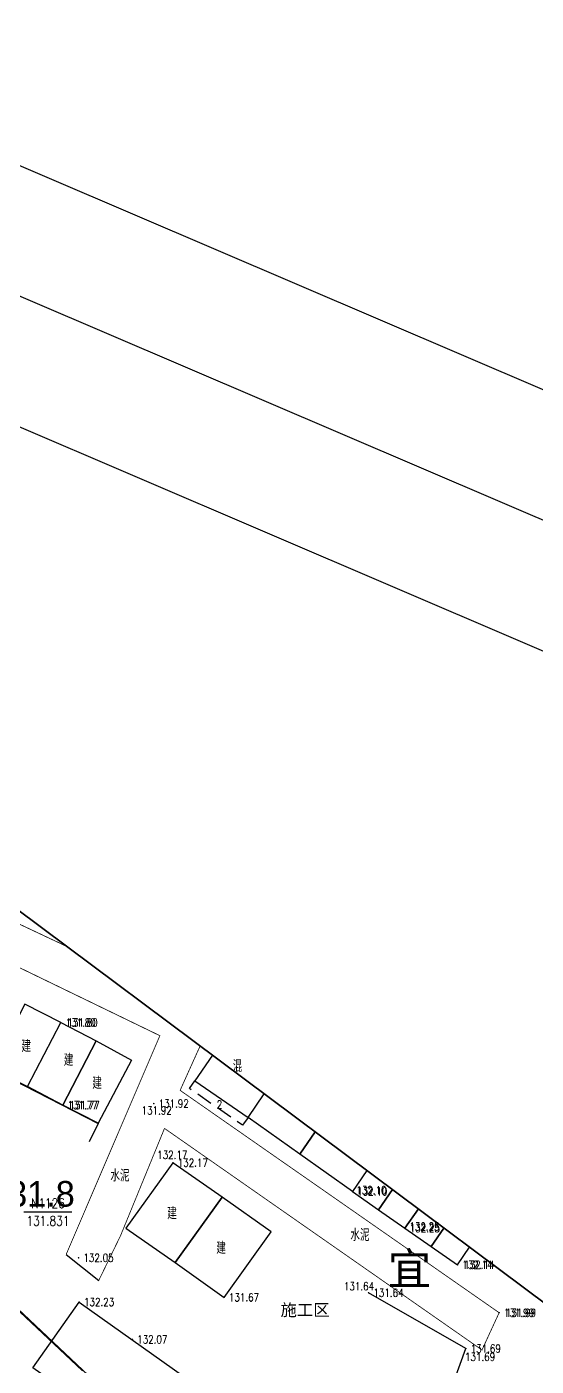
# Model space of a CAD drawing. Extents: x 529262 to 576451, y 2694391 to 2717535.
# Drawn here: x 566143.2 to 566206.8, y 2711433.5 to 2711600.8 of the extents above; entities that cross this region are included whole.
import ezdxf
from ezdxf.enums import TextEntityAlignment as Align
from ezdxf.xclip import XClip

# ---------------------------------------------------------------- set-up
doc = ezdxf.new("R2010")
doc.units = 0
doc.header["$XCLIPFRAME"] = 0
doc.linetypes.add('ACAD_ISO12W100', pattern=[22, 12, -3, 0.5, -3, 0.5, -3])
doc.linetypes.add('X5', pattern=[3, 2, -1])
for name, color, linetype in [('a红线图', 1, 'Continuous'), ('DLSS', 4, 'Continuous'), ('DMTZ', 8, 'Continuous'), ('GCD', 8, 'Continuous'), ('JMD', 8, 'Continuous'), ('KZD', 8, 'Continuous'), ('PP-COM', 7, 'Continuous'), ('RD-中线', 40, 'Continuous'), ('RD-红线', 7, 'Continuous'), ('RD-路名', 7, 'Continuous'), ('ZBTZ', 8, 'Continuous'), ('ZJ', 7, 'Continuous'), ('污水管径标注_W10-', 202, 'Continuous')]:
    doc.layers.add(name, color=color, linetype=linetype)
doc.layers.add('控制界线1', color=30, linetype='ACAD_ISO12W100', lineweight=35)
doc.styles.add('HZ', font='rs.shx', dxfattribs={"width": 0.8, "bigfont": 'hztxt.shx'})
doc.styles.add('romanc', font='romanc.shx', dxfattribs={"width": 0.8})
doc.styles.add('正等线', font='')
doc.styles.add('等线体', font='simhei.ttf')
doc.styles.add('黑体', font='simhei.ttf')
doc.styles.get('正等线').set_extended_font_data('汉仪特细等线简')
doc.linetypes.add('10421', pattern='A,2,[150,AAA.SHX,S=0.5,R=0,X=0,Y=0.5],1e-11', length=2)
doc.linetypes.add('1161', pattern='A,0,[149,AAA.SHX,S=0.15,R=0,X=0,Y=0],-1.6', length=1.6)

# ---------------------------------------------------------------- blocks, each defined once
blk = doc.blocks.new('A$C19FD0107')
at = {"layer": 'RD-中线', "color": 8}
blk.add_lwpolyline([(-3980.5, 16903.74, -0.006957), (-4010.63, 16904.94), (-4060.03, 16907.7, -0.051792), (-4142.03, 16920.88), (-4235.78, 16946.11), (-4243.87, 16948.29), (-4309.26, 16965.95, 0.000653), (-4329.42, 16971.37), (-4434, 16999.34, -0.035819), (-4474.57, 17013.36), (-4610.21, 17071.43, 0.000002), (-4610.21, 17071.43), (-4981.55, 17230.39)], format="xyb", dxfattribs=at)
at = {"layer": 'RD-红线', "color": 8}
blk.add_lwpolyline([(-4964.91, 17239.58), (-4955.3, 17235.47), (-4604.31, 17085.22, -0.000002), (-4604.3, 17085.22), (-4498.32, 17039.84)], format="xyb", dxfattribs=at)
blk.add_lwpolyline([(-4968.65, 17208.55), (-4761.32, 17119.79), (-4756.75, 17117.84)], dxfattribs=at)
blk = doc.blocks.new('GC200')
at = {"linetype": 'Continuous', "const_width": 0.2, "flags": 128}
blk.add_lwpolyline([(-0.1, 0, 1), (0.1, 0, 1)], format="xyb", close=True, dxfattribs=at)

msp = doc.modelspace()

# ---------------------------------------------------------------- linework, layer by layer
at = {"color": 8, "linetype": 'Continuous', "flags": 128}
msp.add_lwpolyline([(566095.134, 2711493.033), (566152.074, 2711463.805), (566150.934, 2711461.489)], dxfattribs=at)
at = {"layer": 'a红线图', "color": 8, "linetype": 'Continuous', "lineweight": 0, "flags": 128}
msp.add_lwpolyline([(566150.116, 2711432.906), (566121.749, 2711459.554), (566112.716, 2711468.208), (566100.804, 2711479.377), (566093.968, 2711485.682), (566094.243, 2711486.829), (566094.214, 2711498.884), (566095.327, 2711504.502)], dxfattribs=at)
msp.add_lwpolyline([(566150.116, 2711432.906), (566121.749, 2711459.554), (566112.716, 2711468.208), (566100.804, 2711479.377), (566093.968, 2711485.682), (566094.243, 2711486.829), (566094.214, 2711498.884), (566095.327, 2711504.502)], dxfattribs=at)
at = {"layer": 'DLSS', "linetype": 'Continuous', "const_width": 0.1, "flags": 128}
for points in [[(566148.125, 2711485.909), (566114.998, 2711501.523)], [(566148.125, 2711485.909), (566114.998, 2711501.523)], [(566114.998, 2711496.45), (566159.77, 2711474.756), (566148.069, 2711447.436)], [(566114.998, 2711496.45), (566159.77, 2711474.756), (566148.069, 2711447.436)]]:
    msp.add_lwpolyline(points, dxfattribs=at)
for points, elevation in [([(566164.793, 2711473.465), (566162.297, 2711467.927)], 133.005), ([(566164.793, 2711473.465), (566162.297, 2711467.927)], 133.005), ([(566160.348, 2711463.174), (566199.996, 2711435.494), (566202.14, 2711440.149), (566162.297, 2711467.927)], 131.903), ([(566160.348, 2711463.174), (566199.996, 2711435.494), (566202.14, 2711440.149), (566162.297, 2711467.927)], 131.903), ([(566160.348, 2711463.174), (566154.858, 2711449.772), (566152.134, 2711444.173)], 131.903), ([(566160.348, 2711463.174), (566154.858, 2711449.772), (566152.134, 2711444.173)], 131.903)]:
    msp.add_lwpolyline(points, dxfattribs=dict(at, elevation=elevation))
at = {"layer": 'DMTZ', "linetype": '10421', "flags": 128}
msp.add_lwpolyline([(566197.986, 2711435.667), (566185.836, 2711442.64)], dxfattribs=at)
msp.add_lwpolyline([(566197.986, 2711435.667), (566185.836, 2711442.64)], dxfattribs=at)
at = {"layer": 'JMD', "linetype": 'Continuous', "flags": 128}
for points in [[(566143.221, 2711468.395), (566147.389, 2711476.395), (566142.911, 2711478.683), (566138.737, 2711470.662)], [(566143.221, 2711468.395), (566147.389, 2711476.395), (566142.911, 2711478.683), (566138.737, 2711470.662)], [(566151.797, 2711474.093), (566147.642, 2711466.084), (566143.221, 2711468.395), (566147.389, 2711476.395), (566151.797, 2711474.093)], [(566151.797, 2711474.093), (566147.642, 2711466.084), (566143.221, 2711468.395), (566147.389, 2711476.395), (566151.797, 2711474.093)], [(566156.216, 2711471.71), (566152.076, 2711463.807), (566147.642, 2711466.084), (566151.797, 2711474.093)], [(566156.216, 2711471.71), (566152.076, 2711463.807), (566147.642, 2711466.084), (566151.797, 2711474.093)], [(566155.523, 2711450.715), (566161.682, 2711446.407), (566167.545, 2711454.575), (566161.386, 2711458.883)], [(566155.523, 2711450.715), (566161.682, 2711446.407), (566167.545, 2711454.575), (566161.386, 2711458.883)], [(566149.676, 2711441.451), (566169.346, 2711427.535), (566163.578, 2711419.332), (566143.908, 2711433.248)]]:
    msp.add_lwpolyline(points, close=True, dxfattribs=at)
for points in [[(566166.34, 2711472.31), (566164.145, 2711469.136), (566170.777, 2711464.548), (566172.807, 2711467.482)], [(566166.34, 2711472.31), (566164.145, 2711469.136), (566170.777, 2711464.548), (566172.807, 2711467.482)], [(566179.179, 2711462.725), (566177.236, 2711459.955), (566170.777, 2711464.548), (566172.807, 2711467.482)], [(566179.179, 2711462.725), (566177.236, 2711459.955), (566170.777, 2711464.548), (566172.807, 2711467.482)], [(566185.621, 2711457.914), (566183.81, 2711455.31), (566177.236, 2711459.955), (566179.179, 2711462.725)], [(566185.621, 2711457.914), (566183.81, 2711455.31), (566177.236, 2711459.955), (566179.179, 2711462.725)]]:
    msp.add_lwpolyline(points, dxfattribs=at)
at = {"layer": 'JMD', "linetype": 'X5', "flags": 128}
msp.add_lwpolyline([(566170.777, 2711464.548), (566170.097, 2711463.564), (566163.464, 2711468.153), (566164.145, 2711469.136)], dxfattribs=at)
msp.add_lwpolyline([(566170.777, 2711464.548), (566170.097, 2711463.564), (566163.464, 2711468.153), (566164.145, 2711469.136)], dxfattribs=at)
at = {"layer": 'JMD', "elevation": 132.176, "flags": 128}
msp.add_lwpolyline([(566185.621, 2711457.914), (566183.81, 2711455.31), (566187.073, 2711453.02), (566188.818, 2711455.528)], dxfattribs=at)
msp.add_lwpolyline([(566185.621, 2711457.914), (566183.81, 2711455.31), (566187.073, 2711453.02), (566188.818, 2711455.528)], dxfattribs=at)
at = {"layer": 'JMD', "linetype": 'Continuous', "elevation": 132.076, "flags": 128}
msp.add_lwpolyline([(566161.682, 2711446.407), (566167.795, 2711442.07), (566173.658, 2711450.238), (566167.545, 2711454.575)], close=True, dxfattribs=at)
msp.add_lwpolyline([(566161.682, 2711446.407), (566167.795, 2711442.07), (566173.658, 2711450.238), (566167.545, 2711454.575)], close=True, dxfattribs=at)
at = {"layer": 'JMD', "flags": 128}
for points in [[(566188.818, 2711455.528), (566187.073, 2711453.02), (566190.378, 2711450.695), (566192.057, 2711453.11)], [(566188.818, 2711455.528), (566187.073, 2711453.02), (566190.378, 2711450.695), (566192.057, 2711453.11)], [(566192.057, 2711453.11), (566190.378, 2711450.695), (566193.64, 2711448.418), (566195.247, 2711450.728)], [(566192.057, 2711453.11), (566190.378, 2711450.695), (566193.64, 2711448.418), (566195.247, 2711450.728)], [(566195.247, 2711450.728), (566193.64, 2711448.418), (566196.937, 2711446.141), (566198.459, 2711448.33)], [(566195.247, 2711450.728), (566193.64, 2711448.418), (566196.937, 2711446.141), (566198.459, 2711448.33)]]:
    msp.add_lwpolyline(points, dxfattribs=at)
at = {"layer": 'KZD', "linetype": 'Continuous'}
msp.add_line((566148.79, 2711452.72, 131.831), (566142.79, 2711452.72, 131.831), dxfattribs=at)
msp.add_line((566148.79, 2711452.72, 131.831), (566142.79, 2711452.72, 131.831), dxfattribs=at)
at = {"layer": 'ZBTZ', "linetype": '1161', "flags": 128}
for points in [[(566148.069, 2711447.436), (566152.134, 2711444.173)], [(566148.069, 2711447.436), (566152.134, 2711444.173)], [(566195.846, 2711429.797), (566197.986, 2711435.667)], [(566195.846, 2711429.797), (566197.986, 2711435.667)]]:
    msp.add_lwpolyline(points, dxfattribs=at)
at = {"layer": '控制界线1', "color": 252, "linetype": 'Continuous', "flags": 128}
msp.add_lwpolyline([(566606.933, 2711087.702), (566644.711, 2711153.019), (566598.698, 2711283.071), (566496.002, 2711357.662), (566390.249, 2711365.689), (566217.966, 2711433.767), (566135.414, 2711495.399), (566100.815, 2711531.11), (566057.471, 2711541.747), (566041.502, 2711497.298), (566109.581, 2711415.474), (566178.415, 2711344.369), (566249.168, 2711298.339), (566348.438, 2711264.105), (566455.277, 2711261.066), (566502.459, 2711244.312), (566526.428, 2711223.352), (566516.162, 2711173.585), (566513.881, 2711148.132)], close=True, dxfattribs=at)
msp.add_lwpolyline([(566606.933, 2711087.702), (566644.711, 2711153.019), (566598.698, 2711283.071), (566496.002, 2711357.662), (566390.249, 2711365.689), (566217.966, 2711433.767), (566135.414, 2711495.399), (566100.815, 2711531.11), (566057.471, 2711541.747), (566041.502, 2711497.298), (566109.581, 2711415.474), (566178.415, 2711344.369), (566249.168, 2711298.339), (566348.438, 2711264.105), (566455.277, 2711261.066), (566502.459, 2711244.312), (566526.428, 2711223.352), (566516.162, 2711173.585), (566513.881, 2711148.132)], close=True, dxfattribs=at)
msp.add_lwpolyline([(566606.933, 2711087.702), (566644.711, 2711153.019), (566598.698, 2711283.071), (566496.002, 2711357.662), (566390.249, 2711365.689), (566217.966, 2711433.767), (566135.414, 2711495.399), (566100.815, 2711531.11), (566057.471, 2711541.747), (566041.502, 2711497.298), (566109.581, 2711415.474), (566178.415, 2711344.369), (566249.168, 2711298.339), (566348.438, 2711264.105), (566455.277, 2711261.066), (566502.459, 2711244.312), (566526.428, 2711223.352), (566516.162, 2711173.585), (566513.881, 2711148.132)], close=True, dxfattribs=at)
at = {"layer": '污水管径标注_W10-'}
msp.add_lwpolyline([(566095.327, 2711504.502), (566094.214, 2711498.884), (566092.058, 2711486.618), (566108.338, 2711472.109), (566112.716, 2711468.208), (566116.656, 2711464.501), (566123.012, 2711458.522), (566137.579, 2711444.817), (566153.073, 2711430.241)], dxfattribs=at)

# ---------------------------------------------------------------- block references
at = {"layer": 'GCD', "linetype": 'Continuous'}
ref = msp.add_blockref('GC200', (566147.389, 2711476.395, 131.804), dxfattribs=dict(at, xscale=0.5, yscale=0.5))
ref.add_attrib('height', '131.80', dxfattribs={"linetype": 'Continuous', "height": 1, "style": 'HZ', "width": 0.8}).set_placement((566147.989, 2711476.395, 131.804), align=Align.MIDDLE_LEFT)
at = {"layer": 'GCD', "linetype": 'Continuous', "xscale": 0.5, "yscale": 0.5}
for p in [(566147.389, 2711476.395, 131.804), (566147.642, 2711466.084, 131.767), (566159.012, 2711466.273, 131.923), (566161.403, 2711458.891, 132.167), (566183.81, 2711455.31, 132.103), (566190.378, 2711450.695, 132.247), (566196.937, 2711446.141, 132.139), (566185.836, 2711442.64, 131.644), (566167.795, 2711442.07, 131.666), (566197.986, 2711435.667, 131.685)]:
    msp.add_blockref('GC200', p, dxfattribs=at)
at = {"layer": 'GCD', "linetype": 'Continuous'}
ref = msp.add_blockref('GC200', (566147.642, 2711466.084, 131.767), dxfattribs=dict(at, xscale=0.5, yscale=0.5))
ref.add_attrib('height', '131.77', dxfattribs={"linetype": 'Continuous', "height": 1, "style": 'HZ', "width": 0.8}).set_placement((566148.242, 2711466.084, 131.767), align=Align.MIDDLE_LEFT)
ref = msp.add_blockref('GC200', (566159.012, 2711466.273, 131.923), dxfattribs=dict(at, xscale=0.5, yscale=0.5))
ref.add_attrib('height', '131.92', dxfattribs={"linetype": 'Continuous', "height": 1, "style": 'HZ', "width": 0.8}).set_placement((566159.612, 2711466.273, 131.923), align=Align.MIDDLE_LEFT)
ref = msp.add_blockref('GC200', (566161.403, 2711458.891, 132.167), dxfattribs=dict(at, xscale=0.5, yscale=0.5))
ref.add_attrib('height', '132.17', dxfattribs={"linetype": 'Continuous', "height": 1, "style": 'HZ', "width": 0.8}).set_placement((566162.003, 2711458.891, 132.167), align=Align.MIDDLE_LEFT)
ref = msp.add_blockref('GC200', (566183.81, 2711455.31, 132.103), dxfattribs=dict(at, xscale=0.5, yscale=0.5))
ref.add_attrib('height', '132.10', dxfattribs={"linetype": 'Continuous', "height": 1, "style": 'HZ', "width": 0.8}).set_placement((566184.41, 2711455.31, 132.103), align=Align.MIDDLE_LEFT)
ref = msp.add_blockref('GC200', (566190.378, 2711450.695, 132.247), dxfattribs=dict(at, xscale=0.5, yscale=0.5))
ref.add_attrib('height', '132.25', dxfattribs={"linetype": 'Continuous', "height": 1, "style": 'HZ', "width": 0.8}).set_placement((566190.978, 2711450.695, 132.247), align=Align.MIDDLE_LEFT)
ref = msp.add_blockref('GC200', (566149.619, 2711447.009, 132.046), dxfattribs=dict(at, xscale=0.5, yscale=0.5, zscale=0.5))
ref.add_attrib('height', '132.05', dxfattribs={"linetype": 'Continuous', "height": 1, "style": 'HZ', "width": 0.8}).set_placement((566150.219, 2711447.009, 132.046), align=Align.MIDDLE_LEFT)
ref = msp.add_blockref('GC200', (566196.937, 2711446.141, 132.139), dxfattribs=dict(at, xscale=0.5, yscale=0.5))
ref.add_attrib('height', '132.14', dxfattribs={"linetype": 'Continuous', "height": 1, "style": 'HZ', "width": 0.8}).set_placement((566197.537, 2711446.141, 132.139), align=Align.MIDDLE_LEFT)
ref = msp.add_blockref('GC200', (566167.795, 2711442.07, 131.666), dxfattribs=dict(at, xscale=0.5, yscale=0.5))
ref.add_attrib('height', '131.67', dxfattribs={"linetype": 'Continuous', "height": 1, "style": 'HZ', "width": 0.8}).set_placement((566168.395, 2711442.07, 131.666), align=Align.MIDDLE_LEFT)
ref = msp.add_blockref('GC200', (566185.836, 2711442.64, 131.644), dxfattribs=dict(at, xscale=0.5, yscale=0.5))
ref.add_attrib('height', '131.64', dxfattribs={"linetype": 'Continuous', "height": 1, "style": 'HZ', "width": 0.8}).set_placement((566186.436, 2711442.64, 131.644), align=Align.MIDDLE_LEFT)
ref = msp.add_blockref('GC200', (566149.694, 2711441.484, 132.231), dxfattribs=dict(at, xscale=0.5, yscale=0.5, zscale=0.5))
ref.add_attrib('height', '132.23', dxfattribs={"linetype": 'Continuous', "height": 1, "style": 'HZ', "width": 0.8}).set_placement((566150.294, 2711441.484, 132.231), align=Align.MIDDLE_LEFT)
ref = msp.add_blockref('GC200', (566202.14, 2711440.149, 131.986), dxfattribs=dict(at, xscale=0.5, yscale=0.5, zscale=0.5))
ref.add_attrib('height', '131.99', dxfattribs={"linetype": 'Continuous', "height": 1, "style": 'HZ', "width": 0.8}).set_placement((566202.74, 2711440.149, 131.986), align=Align.MIDDLE_LEFT)
at = {"layer": 'GCD', "linetype": 'Continuous', "xscale": 0.5, "yscale": 0.5, "zscale": 0.5}
msp.add_blockref('GC200', (566202.14, 2711440.149, 131.986), dxfattribs=at)
at = {"layer": 'GCD', "linetype": 'Continuous'}
ref = msp.add_blockref('GC200', (566156.338, 2711436.815, 132.069), dxfattribs=dict(at, xscale=0.5, yscale=0.5, zscale=0.5))
ref.add_attrib('height', '132.07', dxfattribs={"linetype": 'Continuous', "height": 1, "style": 'HZ', "width": 0.8}).set_placement((566156.938, 2711436.815, 132.069), align=Align.MIDDLE_LEFT)
ref = msp.add_blockref('GC200', (566197.986, 2711435.667, 131.685), dxfattribs=dict(at, xscale=0.5, yscale=0.5))
ref.add_attrib('height', '131.69', dxfattribs={"linetype": 'Continuous', "height": 1, "style": 'HZ', "width": 0.8}).set_placement((566198.586, 2711435.667, 131.685), align=Align.MIDDLE_LEFT)
at = {"layer": 'PP-COM'}
ref = msp.add_blockref('A$C19FD0107', (570997.993, 2694390.603), dxfattribs=at)
XClip(ref).set_block_clipping_path([(-9366.4383134884, 14428.6043910822), (-3328.4480743363, 17452.7484863754)])

# ---------------------------------------------------------------- texts
at = {"layer": 'GCD', "linetype": 'Continuous', "style": 'HZ', "width": 0.8}
for s, p in [('131.80', (566150.114, 2711476.395)), ('131.77', (566150.367, 2711466.084)), ('131.92', (566159.37, 2711465.424)), ('132.17', (566161.321, 2711459.874)), ('132.10', (566186.187, 2711455.443)), ('132.25', (566192.815, 2711450.9)), ('132.14', (566199.662, 2711446.141)), ('131.64', (566184.63, 2711443.46)), ('131.99', (566204.865, 2711440.149)), ('131.69', (566199.764, 2711434.639))]:
    msp.add_text(s, height=1, dxfattribs=at).set_placement(p, align=Align.MIDDLE)
at = {"layer": 'GCD', "color": 7, "linetype": 'Continuous', "style": '正等线'}
msp.add_text('131.8', height=3.2, dxfattribs=at).set_placement((566138.435, 2711455.003), align=Align.MIDDLE_LEFT)
at = {"layer": 'JMD', "linetype": 'Continuous', "style": 'HZ', "width": 0.8}
for p in [(566143.082, 2711473.531), (566143.082, 2711473.531), (566148.369, 2711471.812), (566148.369, 2711471.812), (566151.932, 2711468.924), (566151.932, 2711468.924), (566161.284, 2711452.645), (566161.284, 2711452.645), (566167.42, 2711448.323), (566167.42, 2711448.323)]:
    msp.add_text('建', height=1.5, dxfattribs=at).set_placement(p, align=Align.MIDDLE)
msp.add_text('混', height=1.5, dxfattribs=at).set_placement((566170.062, 2711470.963), align=Align.MIDDLE_RIGHT)
msp.add_text('混', height=1.5, dxfattribs=at).set_placement((566170.062, 2711470.963), align=Align.MIDDLE_RIGHT)
at = {"layer": 'KZD', "linetype": 'Continuous', "style": 'romanc', "width": 0.8}
for s, p in [('N1126', (566145.79, 2711453.82)), ('N1126', (566145.79, 2711453.82)), ('131.831', (566145.79, 2711451.62)), ('131.831', (566145.79, 2711451.62))]:
    msp.add_text(s, height=1.2, dxfattribs=at).set_placement(p, align=Align.MIDDLE)
at = {"layer": 'RD-路名', "color": 7, "linetype": 'Continuous', "style": '黑体'}
msp.add_text('宜', height=4, dxfattribs=at).set_placement((566190.939, 2711445.801), align=Align.MIDDLE)
at = {"layer": 'ZJ', "color": 8, "linetype": 'X5', "style": 'HZ', "width": 0.8}
msp.add_text('2', height=1, dxfattribs=at).set_placement((566167.208, 2711466.154), align=Align.MIDDLE)
msp.add_text('2', height=1, dxfattribs=at).set_placement((566167.208, 2711466.154), align=Align.MIDDLE)
at = {"layer": 'ZJ', "color": 8, "linetype": 'Continuous', "style": 'HZ', "width": 0.8}
for p in [(566154.786, 2711457.365), (566154.786, 2711457.365), (566184.755, 2711449.933), (566184.755, 2711449.933)]:
    msp.add_text('水泥', height=1.5, dxfattribs=at).set_placement(p, align=Align.MIDDLE)
at = {"layer": 'ZJ', "color": 8, "linetype": 'Continuous', "style": '等线体'}
msp.add_text('施工区', height=1.5, dxfattribs=at).set_placement((566177.903, 2711440.525), align=Align.MIDDLE)
msp.add_text('施工区', height=1.5, dxfattribs=at).set_placement((566177.903, 2711440.525), align=Align.MIDDLE)

doc.saveas('drawing.dxf')
